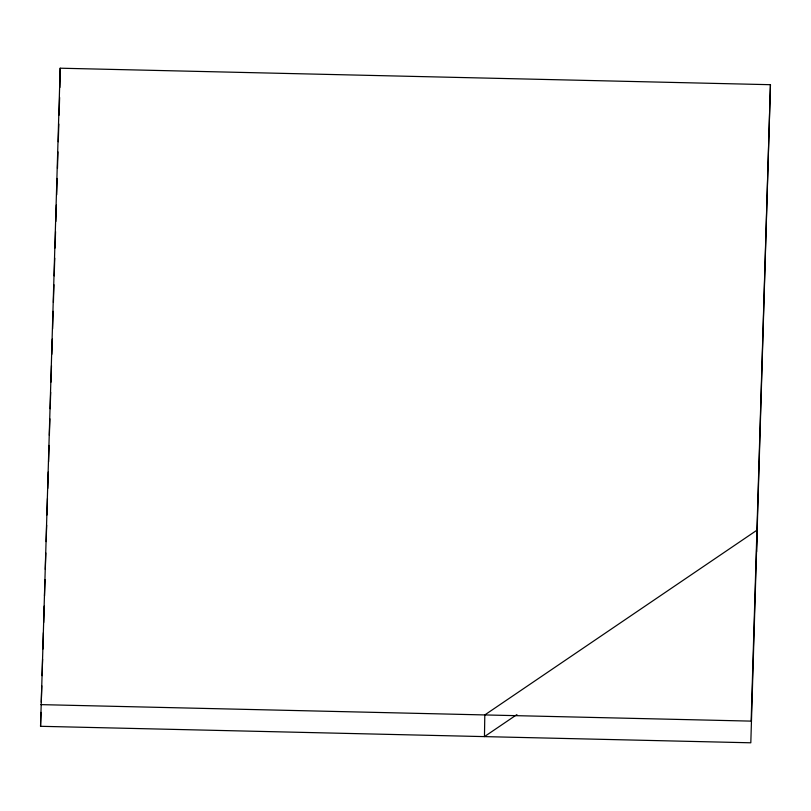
<?xml version="1.0" encoding="UTF-8"?>
<svg xmlns="http://www.w3.org/2000/svg" width="811" height="811" viewBox="0 0 811 811"><rect width="100%" height="100%" fill="white"/><g stroke="black" fill="none" stroke-linecap="round" stroke-linejoin="round"><path stroke-width="1.22" d="M40.55 726.301L60.186 68.205L770.45 84.699L750.814 742.795L40.55 726.301L40.976 712.382M59.882 87.466L60.186 68.205M756.602 551.865L756.937 530.201L484.806 714.937L484.461 736.601L516.911 714.582M41.28 702.255L41.777 685.812M42.081 675.685L42.588 659.242M42.892 649.114L43.388 632.671M43.693 622.544L44.2 606.101M44.504 595.973L45 579.53M45.304 569.403L45.811 552.96M46.156 541.576L46.653 525.122M46.957 515.005L47.454 498.552M47.768 488.435L48.265 471.982M48.569 461.864L49.065 445.411M49.37 435.294L49.877 418.841M50.181 408.724L50.677 392.271M50.981 382.153L51.488 365.7M51.833 354.316L52.289 339.13M52.593 329.013L53.131 311.292M53.404 302.442L53.942 284.722M54.205 275.872L54.742 258.151M55.057 248.034L55.553 231.581M55.858 221.464L56.354 205.011M56.669 194.893L57.165 178.44M57.469 168.323L57.966 151.87M58.28 141.753L58.818 124.042M59.081 115.182L59.619 97.472M770.45 84.699L751.148 721.121L40.895 704.627"/></g></svg>
